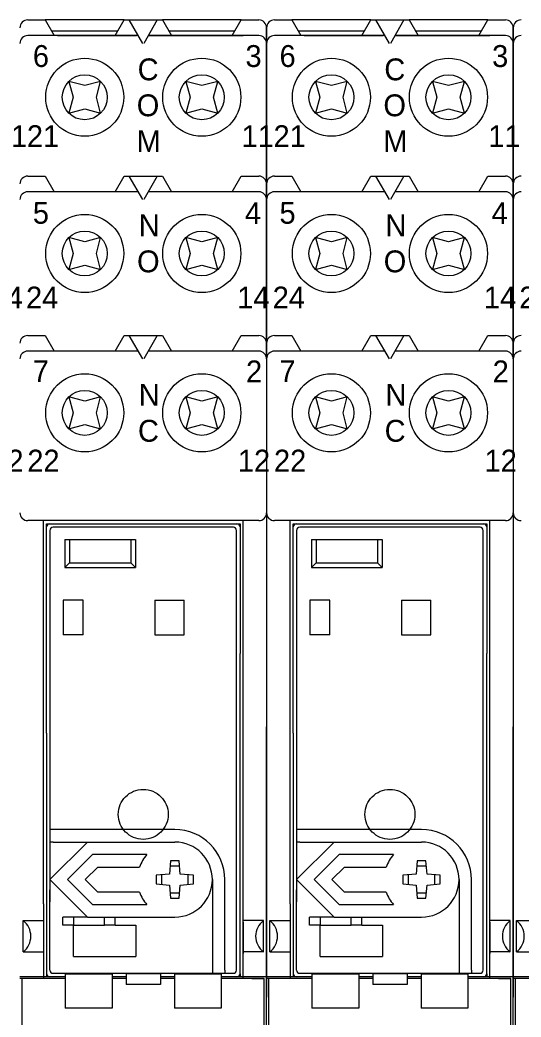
# Model space of a CAD drawing. Header units: millimetres. Extents: x -6000 to 26000, y -6000 to 26000.
# Drawn here: x 115.21 to 119.68, y -4977.31 to -4968.43 of the extents above; entities that cross this region are included whole.
import ezdxf

# ---------------------------------------------------------------- set-up
doc = ezdxf.new("R2010")
doc.units = ezdxf.units.MM
doc.header["$MEASUREMENT"] = 0
doc.linetypes.add('HIDDEN2', pattern=[2.38125, 1.5875, -0.79375])
doc.layers.add('Чертеж и Рисунок_Ном._пера__1', color=7, linetype='Continuous', lineweight=15)
doc.layers.add('Чертеж и Рисунок_Ном._пера__7', color=7, linetype='Continuous', lineweight=15)
doc.styles.add('СГЕНЕРИР_СТИЛЬ_2', font='')
doc.styles.get('СГЕНЕРИР_СТИЛЬ_2').set_extended_font_data('Arial')

msp = doc.modelspace()

# ---------------------------------------------------------------- linework, layer by layer
at = {"layer": 'Чертеж и Рисунок_Ном._пера__7', "color": 7, "linetype": 'Continuous', "lineweight": 15}
for p, q in [((115.2828, -4968.4323), (115.439, -4968.4323)), ((116.1421, -4968.4323), (115.439, -4968.4323)), ((115.439, -4968.4323), (115.5193, -4968.5714)), ((116.0618, -4968.5714), (116.1421, -4968.4323)), ((116.1421, -4968.4323), (116.1869, -4968.4323)), ((116.165, -4968.4323), (116.4593, -4968.4323)), ((116.2673, -4968.5714), (116.1869, -4968.4323)), ((116.3074, -4968.6409), (116.1869, -4968.4323)), ((116.1869, -4968.4323), (116.4373, -4968.4323)), ((116.4373, -4968.4323), (116.3169, -4968.6409)), ((116.4373, -4968.4323), (116.4822, -4968.4323)), ((117.1853, -4968.4323), (116.4822, -4968.4323)), ((116.4822, -4968.4323), (116.5625, -4968.5714)), ((117.105, -4968.5714), (117.1853, -4968.4323)), ((117.1853, -4968.4323), (117.3415, -4968.4323)), ((117.411, -4968.6409), (117.411, -4968.5018)), ((117.411, -4968.5018), (117.411, -4968.6409)), ((117.4806, -4968.4323), (117.6367, -4968.4323)), ((118.3398, -4968.4323), (117.6367, -4968.4323)), ((117.6367, -4968.4323), (117.717, -4968.5714)), ((118.2595, -4968.5714), (118.3398, -4968.4323)), ((118.3398, -4968.4323), (118.3847, -4968.4323)), ((118.3628, -4968.4323), (118.657, -4968.4323)), ((118.465, -4968.5714), (118.3847, -4968.4323)), ((118.5052, -4968.6409), (118.3847, -4968.4323)), ((118.3847, -4968.4323), (118.6351, -4968.4323)), ((118.6351, -4968.4323), (118.5146, -4968.6409)), ((118.6351, -4968.4323), (118.68, -4968.4323)), ((119.3831, -4968.4323), (118.68, -4968.4323)), ((118.68, -4968.4323), (118.7603, -4968.5714)), ((119.3028, -4968.5714), (119.3831, -4968.4323)), ((119.3831, -4968.4323), (119.5393, -4968.4323)), ((119.6088, -4968.6409), (119.6088, -4968.5018)), ((119.6088, -4968.5018), (119.6088, -4968.6409)), ((116.2673, -4968.5714), (115.2828, -4968.5714)), ((115.4952, -4968.5296), (116.0858, -4968.5296)), ((115.5471, -4968.5714), (116.252, -4968.5714)), ((116.357, -4968.5714), (117.2024, -4968.5714)), ((117.3415, -4968.5714), (116.357, -4968.5714)), ((116.3722, -4968.5714), (117.2024, -4968.5714)), ((116.5384, -4968.5296), (117.1291, -4968.5296)), ((118.465, -4968.5714), (117.4806, -4968.5714)), ((117.6929, -4968.5296), (118.2836, -4968.5296)), ((117.7449, -4968.5714), (118.4498, -4968.5714)), ((118.5548, -4968.5714), (119.4002, -4968.5714)), ((119.5393, -4968.5714), (118.5548, -4968.5714)), ((118.57, -4968.5714), (119.4002, -4968.5714)), ((118.7362, -4968.5296), (119.3269, -4968.5296)), ((117.411, -4968.6409), (117.411, -4974.7264)), ((117.411, -4969.8928), (117.411, -4968.6409)), ((117.411, -4968.6409), (117.411, -4974.7264)), ((117.411, -4968.6409), (117.411, -4969.8928)), ((119.6088, -4968.6409), (119.6088, -4974.7264)), ((119.6088, -4969.8928), (119.6088, -4968.6409)), ((119.6088, -4968.6409), (119.6088, -4974.7264)), ((119.6088, -4968.6409), (119.6088, -4969.8928)), ((115.6489, -4968.9792), (115.6868, -4969.1208)), ((115.7905, -4969.0171), (115.6489, -4968.9792)), ((115.9321, -4968.9792), (115.7905, -4969.0171)), ((115.8942, -4969.1208), (115.9321, -4968.9792)), ((116.8338, -4969.0171), (116.6921, -4968.9792)), ((116.6921, -4968.9792), (116.7301, -4969.1208)), ((116.9754, -4968.9792), (116.8338, -4969.0171)), ((116.9374, -4969.1208), (116.9754, -4968.9792)), ((117.8466, -4968.9792), (117.8846, -4969.1208)), ((117.9883, -4969.0171), (117.8466, -4968.9792)), ((118.1299, -4968.9792), (117.9883, -4969.0171)), ((118.092, -4969.1208), (118.1299, -4968.9792)), ((119.0315, -4969.0171), (118.8899, -4968.9792)), ((118.8899, -4968.9792), (118.9279, -4969.1208)), ((119.1732, -4968.9792), (119.0315, -4969.0171)), ((119.1352, -4969.1208), (119.1732, -4968.9792)), ((115.6868, -4969.1208), (115.6489, -4969.2624)), ((115.9321, -4969.2624), (115.8942, -4969.1208)), ((116.7301, -4969.1208), (116.6921, -4969.2624)), ((116.9754, -4969.2624), (116.9374, -4969.1208)), ((117.8846, -4969.1208), (117.8466, -4969.2624)), ((118.1299, -4969.2624), (118.092, -4969.1208)), ((118.9279, -4969.1208), (118.8899, -4969.2624)), ((119.1732, -4969.2624), (119.1352, -4969.1208)), ((115.6489, -4969.2624), (115.7905, -4969.2245)), ((115.7905, -4969.2245), (115.9321, -4969.2624)), ((116.6921, -4969.2624), (116.8338, -4969.2245)), ((116.8338, -4969.2245), (116.9754, -4969.2624)), ((117.8466, -4969.2624), (117.9883, -4969.2245)), ((117.9883, -4969.2245), (118.1299, -4969.2624)), ((118.8899, -4969.2624), (119.0315, -4969.2245)), ((119.0315, -4969.2245), (119.1732, -4969.2624)), ((115.2828, -4969.8233), (115.439, -4969.8233)), ((115.439, -4969.8233), (115.5193, -4969.9624)), ((116.0618, -4969.9624), (116.1421, -4969.8233)), ((116.1421, -4969.8233), (116.1869, -4969.8233)), ((116.3074, -4970.0319), (116.1869, -4969.8233)), ((116.1869, -4969.8233), (116.4373, -4969.8233)), ((116.4373, -4969.8233), (116.3169, -4970.0319)), ((116.4373, -4969.8233), (116.4822, -4969.8233)), ((116.4822, -4969.8233), (116.5625, -4969.9624)), ((117.105, -4969.9624), (117.1853, -4969.8233)), ((117.1853, -4969.8233), (117.3415, -4969.8233)), ((117.4806, -4969.8233), (117.6367, -4969.8233)), ((117.6367, -4969.8233), (117.717, -4969.9624)), ((118.2595, -4969.9624), (118.3398, -4969.8233)), ((118.3398, -4969.8233), (118.3847, -4969.8233)), ((118.5052, -4970.0319), (118.3847, -4969.8233)), ((118.3847, -4969.8233), (118.6351, -4969.8233)), ((118.6351, -4969.8233), (118.5146, -4970.0319)), ((118.6351, -4969.8233), (118.68, -4969.8233)), ((118.68, -4969.8233), (118.7603, -4969.9624)), ((119.3028, -4969.9624), (119.3831, -4969.8233)), ((119.3831, -4969.8233), (119.5393, -4969.8233)), ((117.411, -4970.0319), (117.411, -4969.8928)), ((117.411, -4969.8928), (117.411, -4970.0319)), ((119.6088, -4970.0319), (119.6088, -4969.8928)), ((119.6088, -4969.8928), (119.6088, -4970.0319)), ((116.2673, -4969.9624), (115.2828, -4969.9624)), ((117.3415, -4969.9624), (116.357, -4969.9624)), ((118.465, -4969.9624), (117.4806, -4969.9624)), ((119.5393, -4969.9624), (118.5548, -4969.9624)), ((117.411, -4971.3116), (117.411, -4970.0319)), ((117.411, -4970.0319), (117.411, -4971.3116)), ((119.6088, -4971.3116), (119.6088, -4970.0319)), ((119.6088, -4970.0319), (119.6088, -4971.3116)), ((115.6489, -4970.3702), (115.6868, -4970.5118)), ((115.7905, -4970.4081), (115.6489, -4970.3702)), ((115.9321, -4970.3702), (115.7905, -4970.4081)), ((115.8942, -4970.5118), (115.9321, -4970.3702)), ((116.6921, -4970.3702), (116.7301, -4970.5118)), ((116.8338, -4970.4081), (116.6921, -4970.3702)), ((116.9754, -4970.3702), (116.8338, -4970.4081)), ((116.9374, -4970.5118), (116.9754, -4970.3702)), ((117.8466, -4970.3702), (117.8846, -4970.5118)), ((117.9883, -4970.4081), (117.8466, -4970.3702)), ((118.1299, -4970.3702), (117.9883, -4970.4081)), ((118.092, -4970.5118), (118.1299, -4970.3702)), ((118.8899, -4970.3702), (118.9279, -4970.5118)), ((119.0315, -4970.4081), (118.8899, -4970.3702)), ((119.1732, -4970.3702), (119.0315, -4970.4081)), ((119.1352, -4970.5118), (119.1732, -4970.3702)), ((115.6868, -4970.5118), (115.6489, -4970.6534)), ((115.9321, -4970.6534), (115.8942, -4970.5118)), ((116.7301, -4970.5118), (116.6921, -4970.6534)), ((116.9754, -4970.6534), (116.9374, -4970.5118)), ((117.8846, -4970.5118), (117.8466, -4970.6534)), ((118.1299, -4970.6534), (118.092, -4970.5118)), ((118.9279, -4970.5118), (118.8899, -4970.6534)), ((119.1732, -4970.6534), (119.1352, -4970.5118)), ((115.6489, -4970.6534), (115.7905, -4970.6155)), ((115.7905, -4970.6155), (115.9321, -4970.6534)), ((116.6921, -4970.6534), (116.8338, -4970.6155)), ((116.8338, -4970.6155), (116.9754, -4970.6534)), ((117.8466, -4970.6534), (117.9883, -4970.6155)), ((117.9883, -4970.6155), (118.1299, -4970.6534)), ((118.8899, -4970.6534), (119.0315, -4970.6155)), ((119.0315, -4970.6155), (119.1732, -4970.6534)), ((115.2828, -4971.2421), (115.439, -4971.2421)), ((115.439, -4971.2421), (115.5193, -4971.3812)), ((116.0618, -4971.3812), (116.1421, -4971.2421)), ((116.1421, -4971.2421), (116.1869, -4971.2421)), ((116.3074, -4971.4507), (116.1869, -4971.2421)), ((116.1869, -4971.2421), (116.4373, -4971.2421)), ((116.4373, -4971.2421), (116.3169, -4971.4507)), ((116.4373, -4971.2421), (116.4822, -4971.2421)), ((116.4822, -4971.2421), (116.5625, -4971.3812)), ((117.105, -4971.3812), (117.1853, -4971.2421)), ((117.1853, -4971.2421), (117.3415, -4971.2421)), ((117.4806, -4971.2421), (117.6367, -4971.2421)), ((117.6367, -4971.2421), (117.717, -4971.3812)), ((118.2595, -4971.3812), (118.3398, -4971.2421)), ((118.3398, -4971.2421), (118.3847, -4971.2421)), ((118.5052, -4971.4507), (118.3847, -4971.2421)), ((118.3847, -4971.2421), (118.6351, -4971.2421)), ((118.6351, -4971.2421), (118.5146, -4971.4507)), ((118.6351, -4971.2421), (118.68, -4971.2421)), ((118.68, -4971.2421), (118.7603, -4971.3812)), ((119.3028, -4971.3812), (119.3831, -4971.2421)), ((119.3831, -4971.2421), (119.5393, -4971.2421)), ((117.411, -4971.4507), (117.411, -4971.3116)), ((117.411, -4971.3116), (117.411, -4971.4507)), ((119.6088, -4971.4507), (119.6088, -4971.3116)), ((119.6088, -4971.3116), (119.6088, -4971.4507)), ((116.2673, -4971.3812), (115.2828, -4971.3812)), ((117.3415, -4971.3812), (116.357, -4971.3812)), ((118.465, -4971.3812), (117.4806, -4971.3812)), ((119.5393, -4971.3812), (118.5548, -4971.3812)), ((115.6489, -4971.789), (115.6868, -4971.9306)), ((115.7905, -4971.8269), (115.6489, -4971.789)), ((115.9321, -4971.789), (115.7905, -4971.8269)), ((115.8942, -4971.9306), (115.9321, -4971.789)), ((116.8338, -4971.8269), (116.6921, -4971.789)), ((116.6921, -4971.789), (116.7301, -4971.9306)), ((116.9754, -4971.789), (116.8338, -4971.8269)), ((116.9374, -4971.9306), (116.9754, -4971.789)), ((117.8466, -4971.789), (117.8846, -4971.9306)), ((117.9883, -4971.8269), (117.8466, -4971.789)), ((118.1299, -4971.789), (117.9883, -4971.8269)), ((118.092, -4971.9306), (118.1299, -4971.789)), ((119.0315, -4971.8269), (118.8899, -4971.789)), ((118.8899, -4971.789), (118.9279, -4971.9306)), ((119.1732, -4971.789), (119.0315, -4971.8269)), ((119.1352, -4971.9306), (119.1732, -4971.789)), ((115.6868, -4971.9306), (115.6489, -4972.0723)), ((115.9321, -4972.0723), (115.8942, -4971.9306)), ((116.7301, -4971.9306), (116.6921, -4972.0723)), ((116.9754, -4972.0723), (116.9374, -4971.9306)), ((117.8846, -4971.9306), (117.8466, -4972.0723)), ((118.1299, -4972.0723), (118.092, -4971.9306)), ((118.9279, -4971.9306), (118.8899, -4972.0723)), ((119.1732, -4972.0723), (119.1352, -4971.9306)), ((115.6489, -4972.0723), (115.7905, -4972.0343)), ((115.7905, -4972.0343), (115.9321, -4972.0723)), ((116.6921, -4972.0723), (116.8338, -4972.0343)), ((116.8338, -4972.0343), (116.9754, -4972.0723)), ((117.8466, -4972.0723), (117.9883, -4972.0343)), ((117.9883, -4972.0343), (118.1299, -4972.0723)), ((118.8899, -4972.0723), (119.0315, -4972.0343)), ((119.0315, -4972.0343), (119.1732, -4972.0723)), ((117.3415, -4972.8904), (115.2828, -4972.8904)), ((115.4219, -4976.3016), (115.4219, -4972.8904)), ((115.4497, -4972.9461), (115.4497, -4972.9182)), ((115.4497, -4972.9182), (117.1746, -4972.9182)), ((115.4497, -4973.6276), (115.4497, -4972.9461)), ((117.1154, -4972.9495), (115.5088, -4972.9495)), ((117.1467, -4972.9182), (117.1746, -4972.9182)), ((117.1745, -4972.9182), (117.1745, -4972.9461)), ((117.1746, -4972.9182), (117.1746, -4974.0728)), ((117.2024, -4976.966), (117.2024, -4972.8904)), ((119.5393, -4972.8904), (117.4806, -4972.8904)), ((117.6197, -4976.3016), (117.6197, -4972.8904)), ((117.6475, -4972.9461), (117.6475, -4972.9182)), ((117.6475, -4972.9182), (119.3723, -4972.9182)), ((117.6475, -4973.6276), (117.6475, -4972.9461)), ((119.3132, -4972.9495), (117.7066, -4972.9495)), ((119.3445, -4972.9182), (119.3723, -4972.9182)), ((119.3723, -4972.9182), (119.3723, -4972.9461)), ((119.3723, -4972.9182), (119.3723, -4974.0728)), ((119.4002, -4976.966), (119.4002, -4972.8904)), ((115.481, -4972.9774), (115.481, -4975.6411)), ((117.1433, -4976.893), (117.1433, -4972.9774)), ((117.6788, -4972.9774), (117.6788, -4975.6411)), ((119.341, -4976.893), (119.341, -4972.9774)), ((115.6132, -4973.0573), (116.2426, -4973.0573)), ((115.6132, -4973.0573), (115.6132, -4973.3077)), ((115.6549, -4973.0573), (115.6549, -4973.266)), ((116.2009, -4973.0573), (116.2009, -4973.266)), ((116.2426, -4973.0573), (116.2426, -4973.3077)), ((117.8109, -4973.0573), (118.4404, -4973.0573)), ((117.8109, -4973.0573), (117.8109, -4973.3077)), ((117.8527, -4973.0573), (117.8527, -4973.266)), ((118.3986, -4973.0573), (118.3986, -4973.266)), ((118.4404, -4973.0573), (118.4404, -4973.3077)), ((115.6132, -4973.3077), (115.6549, -4973.266)), ((115.6132, -4973.3077), (116.2426, -4973.3077)), ((115.6549, -4973.266), (116.2009, -4973.266)), ((116.2426, -4973.3077), (116.2009, -4973.266)), ((117.8109, -4973.3077), (117.8527, -4973.266)), ((117.8109, -4973.3077), (118.4404, -4973.3077)), ((117.8527, -4973.266), (118.3986, -4973.266)), ((118.4404, -4973.3077), (118.3986, -4973.266)), ((115.4497, -4974.0728), (115.4497, -4973.6276)), ((115.7766, -4973.5998), (115.5992, -4973.5998)), ((115.5992, -4973.5998), (115.5992, -4973.9058)), ((115.7766, -4973.9058), (115.7766, -4973.5998)), ((116.4165, -4973.5998), (116.6773, -4973.5998)), ((116.4165, -4973.5998), (116.4165, -4973.9058)), ((116.6773, -4973.9058), (116.6773, -4973.5998)), ((117.6475, -4974.0728), (117.6475, -4973.6276)), ((117.9744, -4973.5998), (117.797, -4973.5998)), ((117.797, -4973.5998), (117.797, -4973.9058)), ((117.9744, -4973.9058), (117.9744, -4973.5998)), ((118.6142, -4973.5998), (118.8751, -4973.5998)), ((118.6142, -4973.5998), (118.6142, -4973.9058)), ((118.8751, -4973.9058), (118.8751, -4973.5998)), ((115.4808, -4973.6972), (115.4808, -4976.2845)), ((117.1435, -4976.2845), (117.1435, -4973.6972)), ((117.6786, -4973.6972), (117.6786, -4976.2845)), ((119.3413, -4976.2845), (119.3413, -4973.6972)), ((115.7766, -4973.9058), (115.5992, -4973.9058)), ((116.4165, -4973.9058), (116.6773, -4973.9058)), ((117.9744, -4973.9058), (117.797, -4973.9058)), ((118.6142, -4973.9058), (118.8751, -4973.9058)), ((115.4497, -4974.7822), (115.4497, -4974.0728)), ((117.1746, -4976.9243), (117.1746, -4974.0728)), ((117.6475, -4974.7822), (117.6475, -4974.0728)), ((119.3723, -4976.9243), (119.3723, -4974.0728)), ((117.411, -4978.371), (117.411, -4974.7264)), ((117.411, -4974.7264), (117.411, -4976.9939)), ((119.6088, -4978.371), (119.6088, -4974.7264)), ((119.6088, -4974.7264), (119.6088, -4976.9939)), ((115.4497, -4974.7822), (115.4497, -4976.9521)), ((117.6475, -4974.7822), (117.6475, -4976.9521)), ((115.5088, -4975.6411), (115.481, -4975.6411)), ((115.481, -4975.6411), (115.481, -4975.7524)), ((116.5938, -4975.6411), (115.5088, -4975.6411)), ((117.7066, -4975.6411), (117.6788, -4975.6411)), ((117.6788, -4975.6411), (117.6788, -4975.7524)), ((118.7916, -4975.6411), (117.7066, -4975.6411)), ((115.5088, -4975.7524), (115.481, -4975.7524)), ((115.481, -4975.7524), (115.481, -4976.0862)), ((115.481, -4976.0862), (115.8148, -4975.7524)), ((115.5088, -4975.7524), (116.5938, -4975.7524)), ((117.7066, -4975.7524), (117.6788, -4975.7524)), ((117.6788, -4975.7524), (117.6788, -4976.0862)), ((117.6788, -4976.0862), (118.0126, -4975.7524)), ((117.7066, -4975.7524), (118.7916, -4975.7524)), ((115.8609, -4975.8637), (115.6384, -4976.0862)), ((116.345, -4975.8637), (115.8609, -4975.8637)), ((118.0587, -4975.8637), (117.8362, -4976.0862)), ((118.5428, -4975.8637), (118.0587, -4975.8637)), ((116.5556, -4975.9193), (116.5452, -4976.0376)), ((116.6363, -4975.9678), (116.5513, -4975.9678)), ((116.6321, -4975.9193), (116.5556, -4975.9193)), ((116.6424, -4976.0376), (116.6321, -4975.9193)), ((118.7533, -4975.9193), (118.743, -4976.0376)), ((118.8341, -4975.9678), (118.7491, -4975.9678)), ((118.8298, -4975.9193), (118.7533, -4975.9193)), ((118.8402, -4976.0376), (118.8298, -4975.9193)), ((115.7958, -4976.0862), (115.907, -4975.975)), ((115.907, -4975.975), (116.2791, -4975.975)), ((116.5452, -4976.0376), (116.4269, -4976.048)), ((116.4269, -4976.048), (116.4269, -4976.1245)), ((116.4753, -4976.0437), (116.4753, -4976.1287)), ((116.7607, -4976.048), (116.6424, -4976.0376)), ((116.7123, -4976.1287), (116.7123, -4976.0437)), ((116.7607, -4976.1245), (116.7607, -4976.048)), ((117.9935, -4976.0862), (118.1048, -4975.975)), ((118.1048, -4975.975), (118.4768, -4975.975)), ((118.743, -4976.0376), (118.6247, -4976.048)), ((118.6247, -4976.048), (118.6247, -4976.1245)), ((118.6731, -4976.0437), (118.6731, -4976.1287)), ((118.9585, -4976.048), (118.8402, -4976.0376)), ((118.9101, -4976.1287), (118.9101, -4976.0437)), ((118.9585, -4976.1245), (118.9585, -4976.048)), ((115.481, -4976.0862), (115.481, -4976.1765)), ((115.481, -4976.0862), (115.8148, -4976.4201)), ((115.6384, -4976.0862), (115.8609, -4976.3088)), ((115.907, -4976.1975), (115.7958, -4976.0862)), ((116.4269, -4976.1245), (116.5452, -4976.1348)), ((116.5452, -4976.1348), (116.5556, -4976.2532)), ((116.6321, -4976.2532), (116.6424, -4976.1348)), ((116.6424, -4976.1348), (116.7607, -4976.1245)), ((116.9276, -4976.0862), (116.9276, -4976.893)), ((117.0389, -4976.893), (117.0389, -4976.0862)), ((117.6788, -4976.0862), (117.6788, -4976.1765)), ((117.6788, -4976.0862), (118.0126, -4976.4201)), ((117.8362, -4976.0862), (118.0587, -4976.3088)), ((118.1048, -4976.1975), (117.9935, -4976.0862)), ((118.6247, -4976.1245), (118.743, -4976.1348)), ((118.743, -4976.1348), (118.7533, -4976.2532)), ((118.8298, -4976.2532), (118.8402, -4976.1348)), ((118.8402, -4976.1348), (118.9585, -4976.1245)), ((119.1254, -4976.0862), (119.1254, -4976.893)), ((119.2367, -4976.893), (119.2367, -4976.0862)), ((115.481, -4976.893), (115.481, -4976.1765)), ((116.2791, -4976.1975), (115.907, -4976.1975)), ((116.5513, -4976.2047), (116.6363, -4976.2047)), ((117.6788, -4976.893), (117.6788, -4976.1765)), ((118.4768, -4976.1975), (118.1048, -4976.1975)), ((118.7491, -4976.2047), (118.8341, -4976.2047)), ((115.4219, -4976.3016), (115.4219, -4976.966)), ((115.8609, -4976.3088), (116.345, -4976.3088)), ((116.5556, -4976.2532), (116.6321, -4976.2532)), ((117.6197, -4976.3016), (117.6197, -4976.966)), ((118.0587, -4976.3088), (118.5428, -4976.3088)), ((118.7533, -4976.2532), (118.8298, -4976.2532)), ((115.2411, -4976.7296), (115.2411, -4976.4514)), ((115.2411, -4976.4514), (115.4219, -4976.4514)), ((115.6897, -4976.4201), (115.5965, -4976.4201)), ((115.5965, -4976.4931), (115.5965, -4976.4201)), ((115.6897, -4976.4931), (115.5965, -4976.4931)), ((115.6897, -4976.4201), (115.6897, -4976.4931)), ((115.8148, -4976.4201), (115.6897, -4976.4201)), ((115.6897, -4976.4931), (115.9679, -4976.4931)), ((115.6897, -4976.7713), (115.6897, -4976.4931)), ((115.8148, -4976.4201), (116.5938, -4976.4201)), ((115.9679, -4976.4931), (115.9679, -4976.4201)), ((116.061, -4976.4931), (115.9679, -4976.4931)), ((116.061, -4976.4931), (116.061, -4976.4201)), ((116.061, -4976.4931), (116.1688, -4976.4931)), ((116.1688, -4976.4931), (116.2461, -4976.4931)), ((116.2461, -4976.4931), (116.2461, -4976.7713)), ((117.3832, -4976.4514), (117.2024, -4976.4514)), ((117.2024, -4976.4653), (117.2024, -4976.7435)), ((117.3832, -4976.7296), (117.3832, -4976.4514)), ((117.4388, -4976.7296), (117.4388, -4976.4514)), ((117.4388, -4976.4514), (117.6197, -4976.4514)), ((117.8874, -4976.4201), (117.7943, -4976.4201)), ((117.7943, -4976.4931), (117.7943, -4976.4201)), ((117.8874, -4976.4931), (117.7943, -4976.4931)), ((117.8874, -4976.4201), (117.8874, -4976.4931)), ((118.0126, -4976.4201), (117.8874, -4976.4201)), ((117.8874, -4976.4931), (118.1656, -4976.4931)), ((117.8874, -4976.7713), (117.8874, -4976.4931)), ((118.0126, -4976.4201), (118.7916, -4976.4201)), ((118.1656, -4976.4931), (118.1656, -4976.4201)), ((118.2588, -4976.4931), (118.1656, -4976.4931)), ((118.2588, -4976.4931), (118.2588, -4976.4201)), ((118.2588, -4976.4931), (118.3666, -4976.4931)), ((118.3666, -4976.4931), (118.4438, -4976.4931)), ((118.4438, -4976.4931), (118.4438, -4976.7713)), ((119.581, -4976.4514), (119.4002, -4976.4514)), ((119.4002, -4976.4653), (119.4002, -4976.7435)), ((119.581, -4976.7296), (119.581, -4976.4514)), ((119.6366, -4976.7296), (119.6366, -4976.4514)), ((119.6366, -4976.4514), (119.8175, -4976.4514)), ((115.2411, -4976.7296), (115.4219, -4976.7296)), ((115.6897, -4976.7713), (116.2433, -4976.7713)), ((116.2433, -4976.7713), (116.2461, -4976.7713)), ((117.3832, -4976.7296), (117.2024, -4976.7296)), ((117.4388, -4976.7296), (117.6197, -4976.7296)), ((117.8874, -4976.7713), (118.4411, -4976.7713)), ((118.4411, -4976.7713), (118.4438, -4976.7713)), ((119.581, -4976.7296), (119.4002, -4976.7296)), ((119.6366, -4976.7296), (119.8175, -4976.7296)), ((117.411, -4976.8548), (117.411, -4976.9939)), ((119.6088, -4976.8548), (119.6088, -4976.9939)), ((115.5088, -4976.9208), (116.2834, -4976.9208)), ((115.6166, -4976.9291), (115.6166, -4977.2303)), ((116.0339, -4976.9291), (115.6166, -4976.9291)), ((116.0339, -4976.9291), (116.0339, -4977.2303)), ((116.1591, -4976.9242), (116.1591, -4977.0217)), ((116.4651, -4976.9242), (116.1591, -4976.9242)), ((116.2834, -4976.9208), (116.9276, -4976.9208)), ((116.4651, -4976.9242), (116.4651, -4977.0217)), ((117.0076, -4976.9291), (116.5903, -4976.9291)), ((116.5903, -4976.9291), (116.5903, -4977.2303)), ((116.9276, -4976.893), (116.9276, -4976.9208)), ((116.9276, -4976.9208), (117.0389, -4976.9208)), ((117.0076, -4976.9291), (117.0076, -4977.2303)), ((117.0389, -4976.893), (117.0389, -4976.9208)), ((117.0389, -4976.9208), (117.1154, -4976.9208)), ((117.1746, -4976.9243), (117.1746, -4976.9521)), ((117.7066, -4976.9208), (118.4812, -4976.9208)), ((117.8144, -4976.9291), (117.8144, -4977.2303)), ((118.2317, -4976.9291), (117.8144, -4976.9291)), ((118.2317, -4976.9291), (118.2317, -4977.2303)), ((118.3569, -4976.9242), (118.3569, -4977.0217)), ((118.6629, -4976.9242), (118.3569, -4976.9242)), ((118.4812, -4976.9208), (119.1254, -4976.9208)), ((118.6629, -4976.9242), (118.6629, -4977.0217)), ((119.2054, -4976.9291), (118.7881, -4976.9291)), ((118.7881, -4976.9291), (118.7881, -4977.2303)), ((119.1254, -4976.893), (119.1254, -4976.9208)), ((119.1254, -4976.9208), (119.2367, -4976.9208)), ((119.2054, -4976.9291), (119.2054, -4977.2303)), ((119.2367, -4976.893), (119.2367, -4976.9208)), ((119.2367, -4976.9208), (119.3132, -4976.9208)), ((119.3723, -4976.9243), (119.3723, -4976.9521)), ((115.6166, -4976.9521), (115.2132, -4976.9521)), ((115.6166, -4976.966), (115.2132, -4976.966)), ((115.3454, -4976.966), (115.2341, -4976.966)), ((115.2341, -4977.5224), (115.2341, -4976.966)), ((115.6166, -4976.966), (115.3454, -4976.966)), ((115.6166, -4976.9521), (115.4497, -4976.9521)), ((116.1591, -4976.9521), (116.0339, -4976.9521)), ((116.1591, -4976.966), (116.0339, -4976.966)), ((116.1591, -4976.966), (116.0339, -4976.966)), ((116.4651, -4977.0217), (116.1591, -4977.0217)), ((116.5903, -4976.9521), (116.4651, -4976.9521)), ((116.5903, -4976.9521), (116.4651, -4976.9521)), ((116.5903, -4976.966), (116.4651, -4976.966)), ((116.5903, -4976.966), (116.4651, -4976.966)), ((117.1746, -4976.9521), (117.0076, -4976.9521)), ((117.411, -4976.9521), (117.0076, -4976.9521)), ((117.3902, -4976.966), (117.0076, -4976.966)), ((117.2789, -4976.966), (117.0076, -4976.966)), ((117.2789, -4976.966), (117.3902, -4976.966)), ((117.3902, -4977.5224), (117.3902, -4976.966)), ((117.8144, -4976.9521), (117.411, -4976.9521)), ((117.8144, -4976.966), (117.411, -4976.966)), ((117.411, -4976.9939), (117.411, -4977.133)), ((117.411, -4976.9939), (117.411, -4977.133)), ((117.5432, -4976.966), (117.4319, -4976.966)), ((117.4319, -4977.5224), (117.4319, -4976.966)), ((117.8144, -4976.966), (117.5432, -4976.966)), ((117.8144, -4976.9521), (117.6475, -4976.9521)), ((118.3569, -4976.9521), (118.2317, -4976.9521)), ((118.3569, -4976.966), (118.2317, -4976.966)), ((118.3569, -4976.966), (118.2317, -4976.966)), ((118.6629, -4977.0217), (118.3569, -4977.0217)), ((118.7881, -4976.9521), (118.6629, -4976.9521)), ((118.7881, -4976.9521), (118.6629, -4976.9521)), ((118.7881, -4976.966), (118.6629, -4976.966)), ((118.7881, -4976.966), (118.6629, -4976.966)), ((119.3723, -4976.9521), (119.2054, -4976.9521)), ((119.6088, -4976.9521), (119.2054, -4976.9521)), ((119.5879, -4976.966), (119.2054, -4976.966)), ((119.4767, -4976.966), (119.2054, -4976.966)), ((119.4767, -4976.966), (119.5879, -4976.966)), ((119.5879, -4977.5224), (119.5879, -4976.966)), ((120.0122, -4976.9521), (119.6088, -4976.9521)), ((120.0122, -4976.966), (119.6088, -4976.966)), ((119.6088, -4976.9939), (119.6088, -4977.133)), ((119.6088, -4976.9939), (119.6088, -4977.133)), ((119.7409, -4976.966), (119.6297, -4976.966)), ((119.6297, -4977.5224), (119.6297, -4976.966)), ((117.411, -4978.371), (117.411, -4977.0495)), ((119.6088, -4978.371), (119.6088, -4977.0495)), ((116.0339, -4977.2303), (115.6166, -4977.2303)), ((117.0076, -4977.2303), (116.5903, -4977.2303)), ((118.2317, -4977.2303), (117.8144, -4977.2303)), ((119.2054, -4977.2303), (118.7881, -4977.2303))]:
    msp.add_line(p, q, dxfattribs=at)
for centre, radius in [((115.7905, -4969.1208), 0.3477), ((116.8338, -4969.1208), 0.3477), ((117.9883, -4969.1208), 0.3477), ((119.0315, -4969.1208), 0.3477), ((115.7905, -4969.1208), 0.2003), ((116.8338, -4969.1208), 0.2003), ((117.9883, -4969.1208), 0.2003), ((119.0315, -4969.1208), 0.2003), ((115.7905, -4970.5118), 0.3477), ((116.8338, -4970.5118), 0.3477), ((117.9883, -4970.5118), 0.3477), ((119.0315, -4970.5118), 0.3477), ((115.7905, -4970.5118), 0.2003), ((116.8338, -4970.5118), 0.2003), ((117.9883, -4970.5118), 0.2003), ((119.0315, -4970.5118), 0.2003), ((115.7905, -4971.9306), 0.3477), ((116.8338, -4971.9306), 0.3477), ((117.9883, -4971.9306), 0.3477), ((119.0315, -4971.9306), 0.3477), ((115.7905, -4971.9306), 0.2003), ((116.8338, -4971.9306), 0.2003), ((117.9883, -4971.9306), 0.2003), ((119.0315, -4971.9306), 0.2003)]:
    msp.add_circle(centre, radius, dxfattribs=at)
at = {"layer": 'Чертеж и Рисунок_Ном._пера__7', "color": 7, "linetype": 'HIDDEN2', "lineweight": 15}
for centre in [(116.3121, -4975.5055), (118.5099, -4975.5055)]:
    msp.add_circle(centre, 0.2226, dxfattribs=at)
at = {"layer": 'Чертеж и Рисунок_Ном._пера__7', "color": 7, "linetype": 'Continuous', "lineweight": 15}
for centre, radius, start, end in [((115.2828, -4968.5018), 0.0695, 90, 180), ((117.3415, -4968.5018), 0.0695, 0, 90), ((117.4806, -4968.5018), 0.0695, 90, 180), ((119.5393, -4968.5018), 0.0695, 0, 90), ((119.6784, -4968.5018), 0.0695, 90, 180), ((115.2828, -4968.6409), 0.0695, 90, 180), ((117.3415, -4968.6409), 0.0695, 0, 90), ((117.4806, -4968.6409), 0.0695, 90, 180), ((119.5393, -4968.6409), 0.0695, 0, 90), ((119.6784, -4968.6409), 0.0695, 90, 180), ((115.2828, -4969.8928), 0.0695, 90, 180), ((117.3415, -4969.8928), 0.0695, 0, 90), ((117.4806, -4969.8928), 0.0695, 90, 180), ((119.5393, -4969.8928), 0.0695, 0, 90), ((119.6784, -4969.8928), 0.0695, 90, 180), ((115.2828, -4970.0319), 0.0695, 90, 180), ((117.3415, -4970.0319), 0.0695, 0, 90), ((117.4806, -4970.0319), 0.0695, 90, 180), ((119.5393, -4970.0319), 0.0695, 0, 90), ((119.6784, -4970.0319), 0.0695, 90, 180), ((115.2828, -4971.3116), 0.0695, 90, 180), ((117.3415, -4971.3116), 0.0695, 0, 90), ((117.4806, -4971.3116), 0.0695, 90, 180), ((119.5393, -4971.3116), 0.0695, 0, 90), ((119.6784, -4971.3116), 0.0695, 90, 180), ((115.2828, -4971.4507), 0.0695, 90, 180), ((117.3415, -4971.4507), 0.0695, 0, 90), ((117.4806, -4971.4507), 0.0695, 90, 180), ((119.5393, -4971.4507), 0.0695, 0, 90), ((119.6784, -4971.4507), 0.0695, 90, 180), ((115.2828, -4972.8209), 0.0695, 180, 270), ((117.3415, -4972.8209), 0.0695, 270, 0), ((117.4806, -4972.8209), 0.0695, 180, 270), ((119.5393, -4972.8209), 0.0695, 270, 0), ((119.6784, -4972.8209), 0.0695, 180, 270), ((115.4775, -4972.9461), 0.0278, 89.9991, 180.0009), ((115.5088, -4972.9774), 0.0278, 90, 180), ((117.1154, -4972.9774), 0.0278, 0, 90), ((117.1467, -4972.9461), 0.0278, 359.9991, 90.0009), ((117.6753, -4972.9461), 0.0278, 89.9991, 180.0009), ((117.7066, -4972.9774), 0.0278, 90, 180), ((119.3132, -4972.9774), 0.0278, 0, 90), ((119.3445, -4972.9461), 0.0278, 359.9991, 90.0009), ((116.5938, -4976.0862), 0.4451, 0, 90), ((118.7916, -4976.0862), 0.4451, 0, 90), ((116.5938, -4976.0862), 0.3338, 0, 90), ((118.7916, -4976.0862), 0.3338, 0, 90), ((116.5938, -4976.0862), 0.3338, 138.18969, 160.52878), ((118.7916, -4976.0862), 0.3338, 138.18969, 160.52878), ((116.5938, -4976.0862), 0.3338, 270, 0), ((118.7916, -4976.0862), 0.3338, 270, 0), ((116.5938, -4976.0862), 0.3338, 199.47122, 221.81031), ((118.7916, -4976.0862), 0.3338, 199.47122, 221.81031), ((115.1367, -4976.5905), 0.1739, 306.8699, 53.1301), ((117.4875, -4976.5905), 0.1739, 126.8699, 233.1301), ((117.3345, -4976.5905), 0.1739, 306.8699, 53.1301), ((119.6853, -4976.5905), 0.1739, 126.8699, 233.1301), ((119.5323, -4976.5905), 0.1739, 306.8699, 53.1301), ((115.4775, -4976.9243), 0.0278, 179.9991, 270.0009), ((115.5088, -4976.893), 0.0278, 180, 270), ((117.1154, -4976.893), 0.0278, 270, 0), ((117.1467, -4976.9243), 0.0278, 269.9991, 0.0009), ((117.6753, -4976.9243), 0.0278, 179.9991, 270.0009), ((117.7066, -4976.893), 0.0278, 180, 270), ((119.3132, -4976.893), 0.0278, 270, 0), ((119.3445, -4976.9243), 0.0278, 269.9991, 0.0009)]:
    msp.add_arc(centre, radius, start, end, dxfattribs=at)

# ---------------------------------------------------------------- texts
at = {"layer": 'Чертеж и Рисунок_Ном._пера__1', "color": 7, "linetype": 'Continuous', "lineweight": 15, "char_height": 0.19474, "attachment_point": 7, "style": 'СГЕНЕРИР_СТИЛЬ_2'}
for s, insert in [('\\A1;{\\W0.950000x;\\pql;\\fArial|b0|i0|c204|p38;6}', (115.3287, -4968.8538)), ('\\A1;{\\W0.950000x;\\pql;\\fArial|b0|i0|c204|p38;3}', (117.2228, -4968.8539)), ('\\A1;{\\W0.950000x;\\pql;\\fArial|b0|i0|c204|p38;6}', (117.5265, -4968.8538)), ('\\A1;{\\W0.950000x;\\pql;\\fArial|b0|i0|c204|p38;3}', (119.4205, -4968.8539)), ('\\A1;{\\W0.950000x;\\pql;\\fArial|b0|i0|c204|p38;C}', (116.2621, -4968.9725)), ('\\A1;{\\W0.950000x;\\pql;\\fArial|b0|i0|c204|p38;C}', (118.4599, -4968.9725)), ('\\A1;{\\W0.950000x;\\pql;\\fArial|b0|i0|c204|p38;O}', (116.254, -4969.2925)), ('\\A1;{\\W0.950000x;\\pql;\\fArial|b0|i0|c204|p38;O}', (118.4518, -4969.2925)), ('\\A1;{\\W0.950000x;\\pql;\\fArial|b0|i0|c204|p38;11}', (114.9907, -4969.5646)), ('\\A1;{\\W0.950000x;\\pql;\\fArial|b0|i0|c204|p38;21}', (115.2752, -4969.5646)), ('\\A1;{\\W0.950000x;\\pql;\\fArial|b0|i0|c204|p38;11}', (117.1885, -4969.5646)), ('\\A1;{\\W0.950000x;\\pql;\\fArial|b0|i0|c204|p38;21}', (117.473, -4969.5646)), ('\\A1;{\\W0.950000x;\\pql;\\fArial|b0|i0|c204|p38;11}', (119.3863, -4969.5646)), ('\\A1;{\\W0.950000x;\\pql;\\fArial|b0|i0|c204|p38;M}', (116.2534, -4969.6091)), ('\\A1;{\\W0.950000x;\\pql;\\fArial|b0|i0|c204|p38;M}', (118.4511, -4969.6091)), ('\\A1;{\\W0.950000x;\\pql;\\fArial|b0|i0|c204|p38;5}', (115.3283, -4970.2498)), ('\\A1;{\\W0.950000x;\\pql;\\fArial|b0|i0|c204|p38;4}', (117.2176, -4970.2496)), ('\\A1;{\\W0.950000x;\\pql;\\fArial|b0|i0|c204|p38;5}', (117.526, -4970.2498)), ('\\A1;{\\W0.950000x;\\pql;\\fArial|b0|i0|c204|p38;4}', (119.4154, -4970.2496)), ('\\A1;{\\W0.950000x;\\pql;\\fArial|b0|i0|c204|p38;N}', (116.2716, -4970.3589)), ('\\A1;{\\W0.950000x;\\pql;\\fArial|b0|i0|c204|p38;N}', (118.4694, -4970.3589)), ('\\A1;{\\W0.950000x;\\pql;\\fArial|b0|i0|c204|p38;O}', (116.2568, -4970.6821)), ('\\A1;{\\W0.950000x;\\pql;\\fArial|b0|i0|c204|p38;O}', (118.4546, -4970.6821)), ('\\A1;{\\W0.950000x;\\pql;\\fArial|b0|i0|c204|p38;14}', (114.9518, -4971.0013)), ('\\A1;{\\W0.950000x;\\pql;\\fArial|b0|i0|c204|p38;24}', (115.2675, -4971.0013)), ('\\A1;{\\W0.950000x;\\pql;\\fArial|b0|i0|c204|p38;14}', (117.1496, -4971.0013)), ('\\A1;{\\W0.950000x;\\pql;\\fArial|b0|i0|c204|p38;24}', (117.4653, -4971.0013)), ('\\A1;{\\W0.950000x;\\pql;\\fArial|b0|i0|c204|p38;14}', (119.3474, -4971.0013)), ('\\A1;{\\W0.950000x;\\pql;\\fArial|b0|i0|c204|p38;24}', (119.6631, -4971.0013)), ('\\A1;{\\W0.950000x;\\pql;\\fArial|b0|i0|c204|p38;7}', (115.3276, -4971.6574)), ('\\A1;{\\W0.950000x;\\pql;\\fArial|b0|i0|c204|p38;2}', (117.2276, -4971.659)), ('\\A1;{\\W0.950000x;\\pql;\\fArial|b0|i0|c204|p38;7}', (117.5253, -4971.6574)), ('\\A1;{\\W0.950000x;\\pql;\\fArial|b0|i0|c204|p38;2}', (119.4254, -4971.659)), ('\\A1;{\\W0.950000x;\\pql;\\fArial|b0|i0|c204|p38;N}', (116.2716, -4971.8675)), ('\\A1;{\\W0.950000x;\\pql;\\fArial|b0|i0|c204|p38;N}', (118.4694, -4971.8675)), ('\\A1;{\\W0.950000x;\\pql;\\fArial|b0|i0|c204|p38;C}', (116.2649, -4972.1906)), ('\\A1;{\\W0.950000x;\\pql;\\fArial|b0|i0|c204|p38;C}', (118.4627, -4972.1906)), ('\\A1;{\\W0.950000x;\\pql;\\fArial|b0|i0|c204|p38;12}', (114.9576, -4972.4533)), ('\\A1;{\\W0.950000x;\\pql;\\fArial|b0|i0|c204|p38;22}', (115.2793, -4972.4533)), ('\\A1;{\\W0.950000x;\\pql;\\fArial|b0|i0|c204|p38;12}', (117.1554, -4972.4533)), ('\\A1;{\\W0.950000x;\\pql;\\fArial|b0|i0|c204|p38;22}', (117.477, -4972.4533)), ('\\A1;{\\W0.950000x;\\pql;\\fArial|b0|i0|c204|p38;12}', (119.3531, -4972.4533))]:
    msp.add_mtext(s, dxfattribs=dict(at, insert=insert))

doc.saveas('drawing.dxf')
